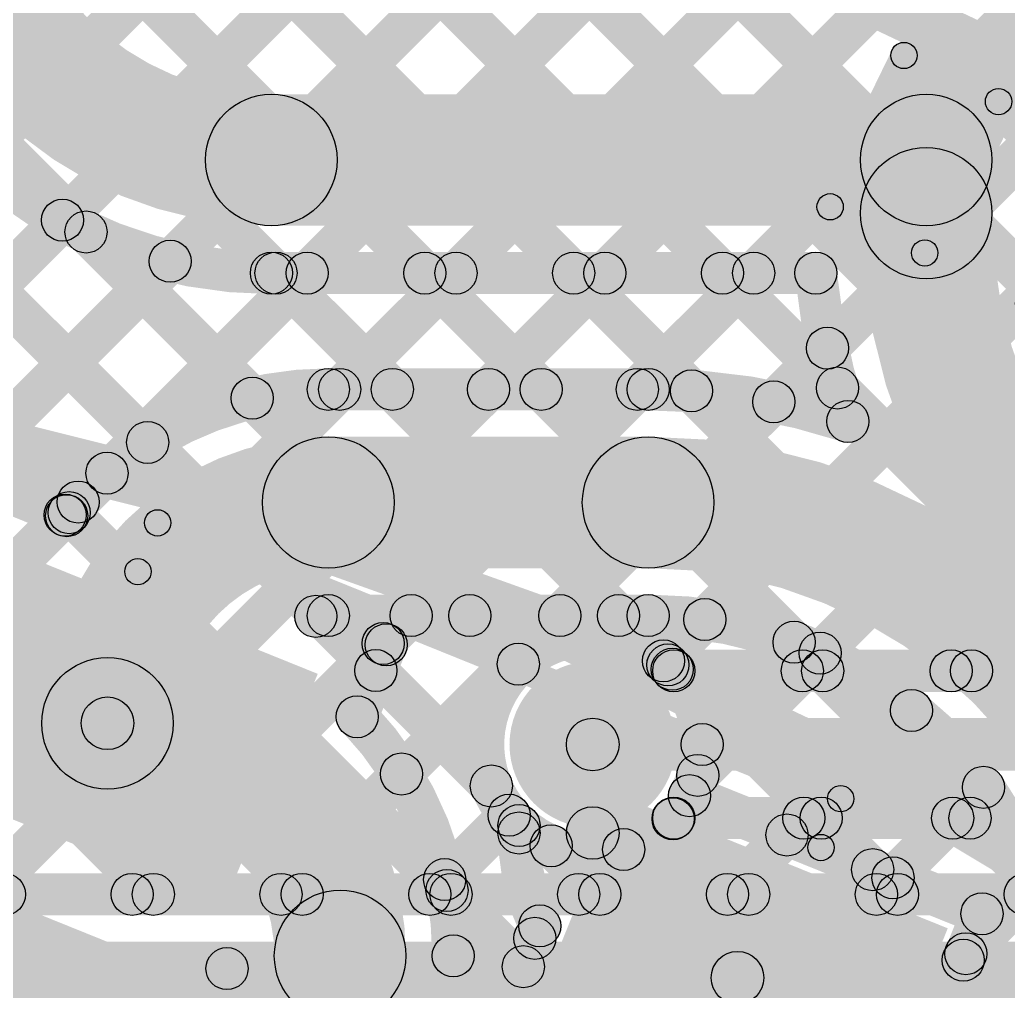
# Model space of a CAD drawing. Header units: millimetres. Extents: x -2.17 to 2.17, y -2.17 to 2.17.
# Drawn here: x 0.2201 to 0.408, y 0.7105 to 0.8952 of the extents above; entities that cross this region are included whole.
import ezdxf

# ---------------------------------------------------------------- set-up
doc = ezdxf.new("R2010")
doc.units = ezdxf.units.MM
doc.header["$MEASUREMENT"] = 0
for name, color, linetype in [('BottomLayer', 5, 'Continuous'), ('BottomSolder', 6, 'Continuous'), ('Mechanical2', 216, 'Continuous'), ('TopLayer', 1, 'Continuous'), ('TopOverlay', 2, 'Continuous'), ('TopPaste', 8, 'Continuous'), ('TopSolder', 216, 'Continuous'), ('ViaHoleLayer', 16, 'Continuous')]:
    doc.layers.add(name, color=color, linetype=linetype)

# ---------------------------------------------------------------- blocks, each defined once
blk = doc.blocks.new('WS2812B_M____237')
at = {"layer": 'TopLayer'}
for points in [[(0.03503955, 0.05078745), (0.09409465, 0.05078745), (0.09409465, 0.01141735), (0.03503955, 0.01141735)], [(-0.09409455, -0.01141725), (-0.03503945, -0.01141725), (-0.03503945, -0.05078735), (-0.09409455, -0.05078735)], [(0.03503935, -0.01141725), (0.09409445, -0.01141725), (0.09409445, -0.05078735), (0.03503935, -0.05078735)]]:
    blk.add_hatch(color=1, dxfattribs=at).paths.add_polyline_path(points)
at = {"layer": 'TopOverlay'}
h = blk.add_hatch(color=2, dxfattribs=at)
edge = h.paths.add_edge_path()
edge.add_arc((-0.0700001, -0.0599999), 0.0025, 0, 360)
h = blk.add_hatch(color=2, dxfattribs=at)
edge = h.paths.add_edge_path()
edge.add_arc((0.07, -0.06), 0.0025, 0, 360)
for points in [[(-0.072500099999875, -0.05999992499975), (-0.06750010000012499, -0.05999987500025), (-0.067500000000125, -0.06999997500025), (-0.07249999999987501, -0.07000002499975)], [(0.0675, -0.06), (0.0725, -0.06), (0.0725, -0.07), (0.0675, -0.07)], [(0.07, -0.0675), (0.07, -0.0725), (-0.07, -0.0725), (-0.07, -0.0675)]]:
    blk.add_hatch(color=2, dxfattribs=at).paths.add_polyline_path(points)
h = blk.add_hatch(color=2, dxfattribs=at)
edge = h.paths.add_edge_path()
edge.add_arc((-0.07, -0.07), 0.0025, 0, 360)
h = blk.add_hatch(color=2, dxfattribs=at)
edge = h.paths.add_edge_path()
edge.add_arc((-0.07, -0.07), 0.0025, 0, 360)
h = blk.add_hatch(color=2, dxfattribs=at)
edge = h.paths.add_edge_path()
edge.add_arc((0.07, -0.07), 0.0025, 0, 360)
h = blk.add_hatch(color=2, dxfattribs=at)
edge = h.paths.add_edge_path()
edge.add_arc((0.07, -0.07), 0.0025, 0, 360)
at = {"layer": 'TopPaste'}
for points in [[(0.03503955, 0.05078745), (0.09409465, 0.05078745), (0.09409465, 0.01141735), (0.03503955, 0.01141735)], [(-0.09409455, -0.01141725), (-0.03503945, -0.01141725), (-0.03503945, -0.05078735), (-0.09409455, -0.05078735)], [(0.03503935, -0.01141725), (0.09409445, -0.01141725), (0.09409445, -0.05078735), (0.03503935, -0.05078735)]]:
    blk.add_hatch(color=8, dxfattribs=at).paths.add_polyline_path(points)
at = {"layer": 'TopSolder'}
for points in [[(0.03103955, 0.05478745), (0.09809465, 0.05478745), (0.09809465, 0.00741735), (0.03103955, 0.00741735)], [(-0.09809455, -0.00741725), (-0.03103945, -0.00741725), (-0.03103945, -0.05478735), (-0.09809455, -0.05478735)], [(0.03103935, -0.00741725), (0.09809445, -0.00741725), (0.09809445, -0.05478735), (0.03103935, -0.05478735)]]:
    blk.add_hatch(color=216, dxfattribs=at).paths.add_polyline_path(points)
at = {"layer": 'TopOverlay'}
for centre in [(-0.0700001, -0.0599999), (0.07, -0.06), (-0.07, -0.07), (-0.07, -0.07), (0.07, -0.07), (0.07, -0.07)]:
    blk.add_circle(centre, 0.0025, dxfattribs=at)
blk = doc.blocks.new('C__0402_406')
at = {"layer": 'TopLayer'}
for points in [[(-0.0275, -0.0125), (-0.0275, 0.0125), (-0.009500000000000003, 0.0125), (-0.009499999999999996, -0.0125)], [(0.009500000000000003, -0.0125), (0.009499999999999996, 0.0125), (0.0275, 0.0125), (0.0275, -0.0125)]]:
    blk.add_hatch(color=1, dxfattribs=at).paths.add_polyline_path(points)
at = {"layer": 'TopOverlay'}
h = blk.add_hatch(color=2, dxfattribs=at)
edge = h.paths.add_edge_path()
edge.add_arc((-0.031, 0.016), 0.0025, 0, 360)
h = blk.add_hatch(color=2, dxfattribs=at)
edge = h.paths.add_edge_path()
edge.add_arc((-0.031, 0.016), 0.0025, 0, 360)
for points in [[(-0.031, 0.0135), (-0.031, 0.0185), (-0.011, 0.0185), (-0.011, 0.0135)], [(0.011, 0.0135), (0.011, 0.0185), (0.031, 0.0185), (0.031, 0.0135)], [(-0.0285, -0.016), (-0.0335, -0.016), (-0.0335, 0.016), (-0.0285, 0.016)], [(0.0335, -0.016), (0.0285, -0.016), (0.0285, 0.016), (0.0335, 0.016)], [(-0.031, -0.0185), (-0.031, -0.0135), (-0.011, -0.0135), (-0.011, -0.0185)], [(0.011, -0.0185), (0.011, -0.0135), (0.031, -0.0135), (0.031, -0.0185)]]:
    blk.add_hatch(color=2, dxfattribs=at).paths.add_polyline_path(points)
h = blk.add_hatch(color=2, dxfattribs=at)
edge = h.paths.add_edge_path()
edge.add_arc((-0.011, 0.016), 0.0025, 0, 360)
h = blk.add_hatch(color=2, dxfattribs=at)
edge = h.paths.add_edge_path()
edge.add_arc((0.011, 0.016), 0.0025, 0, 360)
h = blk.add_hatch(color=2, dxfattribs=at)
edge = h.paths.add_edge_path()
edge.add_arc((0.031, 0.016), 0.0025, 0, 360)
h = blk.add_hatch(color=2, dxfattribs=at)
edge = h.paths.add_edge_path()
edge.add_arc((0.031, 0.016), 0.0025, 0, 360)
h = blk.add_hatch(color=2, dxfattribs=at)
edge = h.paths.add_edge_path()
edge.add_arc((-0.031, -0.016), 0.0025, 0, 360)
h = blk.add_hatch(color=2, dxfattribs=at)
edge = h.paths.add_edge_path()
edge.add_arc((-0.031, -0.016), 0.0025, 0, 360)
h = blk.add_hatch(color=2, dxfattribs=at)
edge = h.paths.add_edge_path()
edge.add_arc((-0.011, -0.016), 0.0025, 0, 360)
h = blk.add_hatch(color=2, dxfattribs=at)
edge = h.paths.add_edge_path()
edge.add_arc((0.011, -0.016), 0.0025, 0, 360)
h = blk.add_hatch(color=2, dxfattribs=at)
edge = h.paths.add_edge_path()
edge.add_arc((0.031, -0.016), 0.0025, 0, 360)
h = blk.add_hatch(color=2, dxfattribs=at)
edge = h.paths.add_edge_path()
edge.add_arc((0.031, -0.016), 0.0025, 0, 360)
at = {"layer": 'TopPaste'}
for points in [[(-0.0275, -0.0125), (-0.0275, 0.0125), (-0.009500000000000003, 0.0125), (-0.009499999999999996, -0.0125)], [(0.009500000000000003, -0.0125), (0.009499999999999996, 0.0125), (0.0275, 0.0125), (0.0275, -0.0125)]]:
    blk.add_hatch(color=8, dxfattribs=at).paths.add_polyline_path(points)
at = {"layer": 'TopSolder'}
for points in [[(-0.0298622, -0.0148622), (-0.0298622, 0.0148622), (-0.007137800000000003, 0.0148622), (-0.007137799999999997, -0.0148622)], [(0.007137800000000003, -0.0148622), (0.007137799999999997, 0.0148622), (0.0298622, 0.0148622), (0.0298622, -0.0148622)]]:
    blk.add_hatch(color=216, dxfattribs=at).paths.add_polyline_path(points)
at = {"layer": 'TopOverlay'}
for centre in [(-0.031, 0.016), (-0.031, 0.016), (-0.011, 0.016), (0.011, 0.016), (0.031, 0.016), (0.031, 0.016), (-0.031, -0.016), (-0.031, -0.016), (-0.011, -0.016), (0.011, -0.016), (0.031, -0.016), (0.031, -0.016)]:
    blk.add_circle(centre, 0.0025, dxfattribs=at)

msp = doc.modelspace()

# ---------------------------------------------------------------- hatches: boundary and pattern name
at = {"layer": 'BottomLayer'}
for points in [[(-0.6987531271247461, 1.922042472875254), (-0.6930962728752539, 1.927699327124746), (0.4348284271247461, 0.7997746271247461), (0.4291715728752539, 0.7941177728752539)], [(-0.7194590271247462, 1.914464072875254), (-0.7138021728752538, 1.920120927124746), (0.4304029271247461, 0.7759158271247462), (0.4247460728752538, 0.7702589728752539)], [(-0.7401650271247462, 1.906885772875254), (-0.7345081728752538, 1.912542627124746), (0.4038165271247462, 0.7742179271247461), (0.3981596728752538, 0.7685610728752539)], [(-0.7608710271247462, 1.899307472875254), (-0.7552141728752538, 1.904964327124746), (0.3755322271247462, 0.7742179271247461), (0.3698753728752538, 0.7685610728752539)], [(-0.7815770271247462, 1.891729172875254), (-0.7759201728752538, 1.897386027124746), (0.3461233271247462, 0.7753425271247462), (0.3404664728752538, 0.7696856728752538)], [(-0.8022830271247462, 1.884150872875254), (-0.7966261728752538, 1.889807727124746), (0.3176914271247462, 0.7754901271247462), (0.3120345728752538, 0.7698332728752538)], [(-0.8229890271247462, 1.876572572875254), (-0.8173321728752538, 1.882229427124746), (0.3125723271247462, 0.7523249271247462), (0.3069154728752538, 0.7466680728752538)], [(-0.8434384271247461, 1.868737672875254), (-0.8377815728752539, 1.874394527124746), (0.3048950271247462, 0.7317179271247461), (0.2992381728752538, 0.7260610728752539)], [(-0.8616769271247462, 1.858691872875254), (-0.8560200728752538, 1.864348727124746), (0.2766107271247462, 0.7317179271247461), (0.2709538728752538, 0.7260610728752539)], [(-0.8799154271247461, 1.848646072875254), (-0.8742585728752539, 1.854302927124746), (0.2483264271247462, 0.7317179271247461), (0.2426695728752538, 0.7260610728752539)], [(0.0746120271247462, 0.7260610728752539), (0.06895517287525381, 0.7317179271247461), (1.094809872875254, 1.757572627124746), (1.100466727124746, 1.751915772875254)], [(0.1028963271247462, 0.7260610728752539), (0.09723947287525381, 0.7317179271247461), (1.112893272875254, 1.747371727124746), (1.118550127124746, 1.741714872875254)], [(0.1311806271247462, 0.7260610728752539), (0.1255237728752538, 0.7317179271247461), (1.129986772875254, 1.736180927124746), (1.135643627124746, 1.730524072875254)], [(0.1594649271247462, 0.7260610728752539), (0.1538080728752538, 0.7317179271247461), (1.146459172875254, 1.724369027124746), (1.152116027124746, 1.718712172875254)], [(0.1877492271247462, 0.7260610728752539), (0.1820923728752538, 0.7317179271247461), (1.162931572875254, 1.712557127124746), (1.168588427124746, 1.706900272875254)], [(0.1849800728752538, 1.094877872875254), (0.1906369271247462, 1.100534727124746), (0.4348284271247461, 0.8563432271247462), (0.4291715728752539, 0.8506863728752538)], [(0.1635712728752538, 1.088002372875254), (0.1692281271247462, 1.093659227124746), (0.4348284271247461, 0.8280589271247462), (0.4291715728752539, 0.8224020728752539)], [(0.2160335271247462, 0.7260610728752539), (0.2103766728752538, 0.7317179271247461), (0.4260486728752538, 0.9473899271247461), (0.4317055271247461, 0.9417330728752539)], [(0.2443178271247462, 0.7260610728752539), (0.2386609728752538, 0.7317179271247461), (0.4291715728752539, 0.9222285271247461), (0.4348284271247461, 0.9165716728752539)], [(0.2726021271247462, 0.7260610728752539), (0.2669452728752538, 0.7317179271247461), (0.4291715728752539, 0.8939442271247462), (0.4348284271247461, 0.8882873728752538)], [(0.3452723271247462, 0.7704469728752539), (0.3396154728752538, 0.7761038271247461), (0.4291715728752539, 0.8656599271247462), (0.4348284271247461, 0.8600030728752539)], [(0.3716707271247462, 0.7685610728752539), (0.3660138728752538, 0.7742179271247461), (0.4291715728752539, 0.8373756271247461), (0.4348284271247461, 0.8317187728752539)], [(0.3999550271247462, 0.7685610728752539), (0.3942981728752538, 0.7742179271247461), (0.4291715728752539, 0.8090913271247462), (0.4348284271247461, 0.8034344728752538)], [(0.344398, 0.7673895), (0.344398, 0.7753895), (0.422, 0.7753895), (0.422, 0.7673895)], [(0.329, 0.7523895), (0.329, 0.7623895), (0.422, 0.7623895), (0.422, 0.7523895)], [(0.3008864271247462, 0.7260610728752539), (0.2952295728752538, 0.7317179271247461), (0.3102856728752538, 0.7467740271247462), (0.3159425271247462, 0.7411171728752538)], [(0.3414437728752538, 0.7404240728752538), (0.3471006271247462, 0.7460809271247462), (0.3614636271247462, 0.7317179271247461), (0.3558067728752538, 0.7260610728752539)], [(0.344398, 0.7393895), (0.344398, 0.7473895), (0.422, 0.7473895), (0.422, 0.7393895)], [(0.3574550271247462, 0.7260610728752539), (0.3517981728752538, 0.7317179271247461), (0.3662981728752538, 0.7462179271247461), (0.3719550271247462, 0.7405610728752539)], [(0.3695910728752538, 0.7405610728752539), (0.3752479271247462, 0.7462179271247461), (0.3897479271247462, 0.7317179271247461), (0.3840910728752538, 0.7260610728752539)], [(0.3857393271247462, 0.7260610728752539), (0.3800824728752538, 0.7317179271247461), (0.3945824728752538, 0.7462179271247461), (0.4002393271247462, 0.7405610728752539)], [(0.3978753728752538, 0.7405610728752539), (0.4035322271247462, 0.7462179271247461), (0.4180322271247462, 0.7317179271247461), (0.4123753728752538, 0.7260610728752539)], [(0.3182785728752538, 0.7353049728752539), (0.3239354271247462, 0.7409618271247461), (0.3331793271247462, 0.7317179271247461), (0.3275224728752538, 0.7260610728752539)], [(0.3291707271247462, 0.7260610728752539), (0.3235138728752538, 0.7317179271247461), (0.3320504728752538, 0.7402545271247462), (0.3377073271247462, 0.7345976728752539)], [(0.01, 0.7248895), (0.01, 0.7328895), (0.594, 0.7328895), (0.594, 0.7248895)], [(0.01, 0.6948895), (0.01, 0.7198895), (0.594, 0.7198895), (0.594, 0.6948895)]]:
    msp.add_hatch(color=5, dxfattribs=at).paths.add_polyline_path(points)
h = msp.add_hatch(color=5, dxfattribs=at)
edge = h.paths.add_edge_path()
edge.add_arc((0.314863, 0.7726617), 0.004, 0, 360)
h = msp.add_hatch(color=5, dxfattribs=at)
edge = h.paths.add_edge_path()
edge.add_arc((0.3424439, 0.7732754), 0.004, 0, 360)
h = msp.add_hatch(color=5, dxfattribs=at)
edge = h.paths.add_edge_path()
edge.add_arc((0.3432949, 0.7725141), 0.004, 0, 360)
h = msp.add_hatch(color=5, dxfattribs=at)
edge = h.paths.add_edge_path()
edge.add_arc((0.344398, 0.7713895), 0.004, 0, 360)
h = msp.add_hatch(color=5, dxfattribs=at)
edge = h.paths.add_edge_path()
edge.add_arc((0.344398, 0.7713895), 0.004, 0, 360)
h = msp.add_hatch(color=5, dxfattribs=at)
edge = h.paths.add_edge_path()
edge.add_arc((0.3688423, 0.7713895), 0.004, 0, 360)
h = msp.add_hatch(color=5, dxfattribs=at)
edge = h.paths.add_edge_path()
edge.add_arc((0.3727038, 0.7713895), 0.004, 0, 360)
h = msp.add_hatch(color=5, dxfattribs=at)
edge = h.paths.add_edge_path()
edge.add_arc((0.3971266, 0.7713895), 0.004, 0, 360)
h = msp.add_hatch(color=5, dxfattribs=at)
edge = h.paths.add_edge_path()
edge.add_arc((0.4009881, 0.7713895), 0.004, 0, 360)
h = msp.add_hatch(color=5, dxfattribs=at)
edge = h.paths.add_edge_path()
edge.add_arc((0.329, 0.7573895), 0.011811, 0, 360)
h = msp.add_hatch(color=5, dxfattribs=at)
edge = h.paths.add_edge_path()
edge.add_arc((0.329, 0.7573895), 0.005, 0, 360)
h = msp.add_hatch(color=5, dxfattribs=at)
edge = h.paths.add_edge_path()
edge.add_arc((0.3097439, 0.7494965), 0.004, 0, 360)
h = msp.add_hatch(color=5, dxfattribs=at)
edge = h.paths.add_edge_path()
edge.add_arc((0.3131141, 0.7439456), 0.004, 0, 360)
h = msp.add_hatch(color=5, dxfattribs=at)
edge = h.paths.add_edge_path()
edge.add_arc((0.3442722, 0.7432525), 0.004, 0, 360)
h = msp.add_hatch(color=5, dxfattribs=at)
edge = h.paths.add_edge_path()
edge.add_arc((0.344398, 0.7433895), 0.004, 0, 360)
h = msp.add_hatch(color=5, dxfattribs=at)
edge = h.paths.add_edge_path()
edge.add_arc((0.344398, 0.7433895), 0.004, 0, 360)
h = msp.add_hatch(color=5, dxfattribs=at)
edge = h.paths.add_edge_path()
edge.add_arc((0.3691266, 0.7433895), 0.004, 0, 360)
h = msp.add_hatch(color=5, dxfattribs=at)
edge = h.paths.add_edge_path()
edge.add_arc((0.3724195, 0.7433895), 0.004, 0, 360)
h = msp.add_hatch(color=5, dxfattribs=at)
edge = h.paths.add_edge_path()
edge.add_arc((0.3974109, 0.7433895), 0.004, 0, 360)
h = msp.add_hatch(color=5, dxfattribs=at)
edge = h.paths.add_edge_path()
edge.add_arc((0.4007038, 0.7433895), 0.004, 0, 360)
h = msp.add_hatch(color=5, dxfattribs=at)
edge = h.paths.add_edge_path()
edge.add_arc((0.321107, 0.7381334), 0.004, 0, 360)
h = msp.add_hatch(color=5, dxfattribs=at)
edge = h.paths.add_edge_path()
edge.add_arc((0.3348789, 0.7374261), 0.004, 0, 360)
h = msp.add_hatch(color=5, dxfattribs=at)
edge = h.paths.add_edge_path()
edge.add_arc((0.2172137, 0.7288895), 0.004, 0, 360)
h = msp.add_hatch(color=5, dxfattribs=at)
edge = h.paths.add_edge_path()
edge.add_arc((0.2414894, 0.7288895), 0.004, 0, 360)
h = msp.add_hatch(color=5, dxfattribs=at)
edge = h.paths.add_edge_path()
edge.add_arc((0.245498, 0.7288895), 0.004, 0, 360)
h = msp.add_hatch(color=5, dxfattribs=at)
edge = h.paths.add_edge_path()
edge.add_arc((0.2697737, 0.7288895), 0.004, 0, 360)
h = msp.add_hatch(color=5, dxfattribs=at)
edge = h.paths.add_edge_path()
edge.add_arc((0.2737823, 0.7288895), 0.004, 0, 360)
h = msp.add_hatch(color=5, dxfattribs=at)
edge = h.paths.add_edge_path()
edge.add_arc((0.298058, 0.7288895), 0.004, 0, 360)
h = msp.add_hatch(color=5, dxfattribs=at)
edge = h.paths.add_edge_path()
edge.add_arc((0.3020666, 0.7288895), 0.004, 0, 360)
h = msp.add_hatch(color=5, dxfattribs=at)
edge = h.paths.add_edge_path()
edge.add_arc((0.3263423, 0.7288895), 0.004, 0, 360)
h = msp.add_hatch(color=5, dxfattribs=at)
edge = h.paths.add_edge_path()
edge.add_arc((0.3303509, 0.7288895), 0.004, 0, 360)
h = msp.add_hatch(color=5, dxfattribs=at)
edge = h.paths.add_edge_path()
edge.add_arc((0.3546266, 0.7288895), 0.004, 0, 360)
h = msp.add_hatch(color=5, dxfattribs=at)
edge = h.paths.add_edge_path()
edge.add_arc((0.3586352, 0.7288895), 0.004, 0, 360)
h = msp.add_hatch(color=5, dxfattribs=at)
edge = h.paths.add_edge_path()
edge.add_arc((0.3829109, 0.7288895), 0.004, 0, 360)
h = msp.add_hatch(color=5, dxfattribs=at)
edge = h.paths.add_edge_path()
edge.add_arc((0.3869195, 0.7288895), 0.004, 0, 360)
h = msp.add_hatch(color=5, dxfattribs=at)
edge = h.paths.add_edge_path()
edge.add_arc((0.4111952, 0.7288895), 0.004, 0, 360)
at = {"layer": 'BottomSolder'}
h = msp.add_hatch(color=6, dxfattribs=at)
edge = h.paths.add_edge_path()
edge.add_arc((0.329, 0.7573895), 0.015811, 0, 360)
at = {"layer": 'TopLayer'}
for points in [[(0.1050229728752538, 0.9485607728752539), (0.1106798271247462, 0.9542176271247461), (0.2472623271247462, 0.8176351271247462), (0.2416054728752538, 0.8119782728752538)], [(0.08845427287525381, 0.9368451728752538), (0.09411112712474619, 0.9425020271247462), (0.2323335271247462, 0.8042796271247461), (0.2266766728752538, 0.7986227728752539)], [(0.2679403, 0.8559994), (0.2679403, 0.8809994), (0.3923723, 0.8809994), (0.3923723, 0.8559994)], [(0.4048723, 0.8583895), (0.3798723, 0.8583895), (0.3798723, 0.8684994), (0.4048723, 0.8684994)], [(0.1805414271247462, 0.8037061728752538), (0.1748845728752538, 0.8093630271247462), (0.2254122728752538, 0.8598907271247461), (0.2310691271247462, 0.8542338728752539)], [(0.2298871728752538, 0.8519808728752538), (0.2355440271247462, 0.8576377271247462), (0.2671321271247462, 0.8260496271247462), (0.2614752728752538, 0.8203927728752538)], [(0.1784149271247462, 0.7732953728752539), (0.1727580728752538, 0.7789522271247461), (0.2458824728752538, 0.8520766271247462), (0.2515393271247462, 0.8464197728752538)], [(0.2679403, 0.8429994), (0.2679403, 0.8509994), (0.3714074, 0.8509994), (0.3714074, 0.8429994)], [(0.2395328271247462, 0.8061289728752539), (0.2338759728752538, 0.8117858271247461), (0.2719179728752538, 0.8498278271247461), (0.2775748271247462, 0.8441709728752539)], [(0.2659813728752538, 0.8441709728752539), (0.2716382271247462, 0.8498278271247461), (0.2937481271247462, 0.8277179271247461), (0.2880912728752538, 0.8220610728752539)], [(0.2837492271247462, 0.8220610728752539), (0.2780923728752538, 0.8277179271247461), (0.3002022728752538, 0.8498278271247461), (0.3058591271247462, 0.8441709728752539)], [(0.2942656728752538, 0.8441709728752539), (0.2999225271247462, 0.8498278271247461), (0.3220324271247462, 0.8277179271247461), (0.3163755728752538, 0.8220610728752539)], [(0.3120335271247462, 0.8220610728752539), (0.3063766728752538, 0.8277179271247461), (0.3284865728752538, 0.8498278271247461), (0.3341434271247462, 0.8441709728752539)], [(0.3225499728752538, 0.8441709728752539), (0.3282068271247462, 0.8498278271247461), (0.3505962271247462, 0.8274384271247461), (0.3449393728752538, 0.8217815728752539)], [(0.3403178271247462, 0.8220610728752539), (0.3346609728752538, 0.8277179271247461), (0.3567708728752538, 0.8498278271247461), (0.3624277271247462, 0.8441709728752539)], [(0.3508342728752538, 0.8441709728752539), (0.3564911271247462, 0.8498278271247461), (0.3783340271247462, 0.8279849271247461), (0.3726771728752538, 0.8223280728752539)], [(0.3662335271247462, 0.8196924728752538), (0.3605766728752538, 0.8253493271247462), (0.3707845728752538, 0.8355572271247461), (0.3764414271247462, 0.8299003728752539)], [(0.278761, 0.8208895), (0.278761, 0.8288895), (0.339531, 0.8288895), (0.339531, 0.8208895)], [(0.278761, 0.7908895), (0.278761, 0.8158895), (0.339531, 0.8158895), (0.339531, 0.7908895)], [(0.2075478678832407, 0.8052434669020992), (0.2105447321167593, 0.8126609330979008), (0.2305396321167593, 0.8045824330979008), (0.2275427678832407, 0.7971649669020993)], [(0.2315701271247462, 0.7981662728752539), (0.2259132728752538, 0.8038231271247461), (0.2283893728752538, 0.8062992271247461), (0.2340462271247462, 0.8006423728752539)], [(0.2748758839889523, 0.7780411603949811), (0.2778727160110477, 0.7854586396050189), (0.2912608160110477, 0.780049539605019), (0.2882639839889523, 0.772632060394981)], [(0.278761, 0.7778895), (0.278761, 0.7858895), (0.339531, 0.7858895), (0.339531, 0.7778895)], [(0.2920056271247462, 0.7737488728752538), (0.2863487728752538, 0.7794057271247461), (0.2916609728752538, 0.7847179271247462), (0.2973178271247462, 0.7790610728752538)], [(0.2954936271247462, 0.7489525728752539), (0.2898367728752538, 0.7546094271247461), (0.3199452728752538, 0.7847179271247462), (0.3256021271247462, 0.7790610728752538)], [(0.3028069728752538, 0.7790610728752538), (0.3084638271247462, 0.7847179271247462), (0.3176915271247462, 0.7754902271247461), (0.3120346728752538, 0.7698333728752539)], [(0.3310912728752538, 0.7790610728752538), (0.3367481271247462, 0.7847179271247462), (0.3461269271247462, 0.7753391271247462), (0.3404700728752538, 0.7696822728752538)], [(0.3452723271247462, 0.7704469728752539), (0.3396154728752538, 0.7761038271247461), (0.3474854728752538, 0.7839738271247462), (0.3531423271247462, 0.7783169728752538)], [(0.1982633646795564, 0.7715855816779875), (0.2020094353204436, 0.7808574183220125), (0.2386587353204436, 0.7660501183220125), (0.2349126646795564, 0.7567782816779876)], [(0.3644388728752538, 0.7739977728752538), (0.3700957271247462, 0.7796546271247461), (0.4157961271247462, 0.7339542271247461), (0.4101392728752538, 0.7282973728752539)], [(0.2879447384626743, 0.7611639811615304), (0.2805272615373258, 0.7641608188384695), (0.2860536615373258, 0.7778392188384696), (0.2934711384626743, 0.7748423811615304)], [(0.3517918271247462, 0.7486821728752538), (0.3461349728752538, 0.7543390271247461), (0.3693862728752538, 0.7775903271247462), (0.3750431271247462, 0.7719334728752538)], [(0.2849591728752538, 0.7686245728752539), (0.2906160271247462, 0.7742814271247461), (0.3125721271247462, 0.7523253271247461), (0.3069152728752538, 0.7466684728752538)], [(0.3412927728752538, 0.7688595728752539), (0.3469496271247462, 0.7745164271247461), (0.3850422271247462, 0.7364238271247462), (0.3793853728752538, 0.7307669728752538)], [(0.3687453271247462, 0.7373513728752539), (0.3630884728752538, 0.7430082271247461), (0.3867639728752538, 0.7666837271247462), (0.3924208271247462, 0.7610268728752538)], [(0.334, 0.7405564), (0.324, 0.7405564), (0.324, 0.7573895), (0.334, 0.7573895)], [(0.3888904271247462, 0.7292121728752539), (0.3832335728752538, 0.7348690271247461), (0.4004257728752538, 0.7520612271247461), (0.4060826271247462, 0.7464043728752539)], [(0.3458992727434759, 0.7439532649384318), (0.3488961272565241, 0.7513707350615683), (0.4044828272565241, 0.7289122350615682), (0.4014859727434759, 0.7214947649384318)], [(0.3037065271247462, 0.7288811728752539), (0.2980496728752538, 0.7345380271247461), (0.3102856728752538, 0.7467740271247462), (0.3159425271247462, 0.7411171728752538)], [(0.4027453271247462, 0.7147827728752538), (0.3970884728752538, 0.7204396271247462), (0.4102657728752538, 0.7336169271247461), (0.4159226271247462, 0.7279600728752539)], [(0.2984822728752538, 0.7268171728752538), (0.3041391271247462, 0.7324740271247462), (0.3186415271247462, 0.7179716271247462), (0.3129846728752538, 0.7123147728752539)], [(0.3852018350846972, 0.6705122728007221), (0.3777843649153028, 0.6735091271992779), (0.3992756649153028, 0.726701927199278), (0.4066931350846972, 0.723705072800722)], [(0.3053284271247462, 0.7022187728752538), (0.2996715728752538, 0.7078756271247462), (0.3151655728752538, 0.7233696271247462), (0.3208224271247462, 0.7177127728752538)], [(0.3137575370700205, 0.6993776777145759), (0.3063400629299795, 0.7023745222854241), (0.3152357629299795, 0.7243922222854241), (0.3226532370700205, 0.721395377714576)], [(0.3965938728752538, 0.7135584728752539), (0.4022507271247462, 0.7192153271247461), (0.4171938271247462, 0.7042722271247461), (0.4115369728752538, 0.6986153728752539)], [(0.2421685351942705, 0.6612115730719255), (0.2347510648057295, 0.6642084269280746), (0.2557912648057294, 0.7162847269280745), (0.2632087351942706, 0.7132878730719254)], [(0.2935, 0.6753895), (0.2685, 0.6753895), (0.2685, 0.7171999), (0.2935, 0.7171999)], [(0.3065, 0.6896709), (0.2985, 0.6896709), (0.2985, 0.7171999), (0.3065, 0.7171999)], [(0.2635, 0.6896709), (0.2555, 0.6896709), (0.2555, 0.7147863), (0.2635, 0.7147863)]]:
    msp.add_hatch(color=1, dxfattribs=at).paths.add_polyline_path(points)
h = msp.add_hatch(color=1, dxfattribs=at)
edge = h.paths.add_edge_path()
edge.add_arc((0.2679403, 0.8684994), 0.0125, 0, 360)
h = msp.add_hatch(color=1, dxfattribs=at)
edge = h.paths.add_edge_path()
edge.add_arc((0.2679403, 0.8684994), 0.0125, 0, 360)
h = msp.add_hatch(color=1, dxfattribs=at)
edge = h.paths.add_edge_path()
edge.add_arc((0.3923723, 0.8684994), 0.0125, 0, 360)
h = msp.add_hatch(color=1, dxfattribs=at)
edge = h.paths.add_edge_path()
edge.add_arc((0.3923723, 0.8684994), 0.0125, 0, 360)
h = msp.add_hatch(color=1, dxfattribs=at)
edge = h.paths.add_edge_path()
edge.add_arc((0.3923723, 0.8583895), 0.0125, 0, 360)
h = msp.add_hatch(color=1, dxfattribs=at)
edge = h.paths.add_edge_path()
edge.add_arc((0.3923723, 0.8583895), 0.0125, 0, 360)
h = msp.add_hatch(color=1, dxfattribs=at)
edge = h.paths.add_edge_path()
edge.add_arc((0.2282407, 0.8570623), 0.004, 0, 360)
h = msp.add_hatch(color=1, dxfattribs=at)
edge = h.paths.add_edge_path()
edge.add_arc((0.2327156, 0.8548093), 0.004, 0, 360)
h = msp.add_hatch(color=1, dxfattribs=at)
edge = h.paths.add_edge_path()
edge.add_arc((0.2487109, 0.8492482), 0.004, 0, 360)
h = msp.add_hatch(color=1, dxfattribs=at)
edge = h.paths.add_edge_path()
edge.add_arc((0.2679403, 0.8469994), 0.004, 0, 360)
h = msp.add_hatch(color=1, dxfattribs=at)
edge = h.paths.add_edge_path()
edge.add_arc((0.2679403, 0.8469994), 0.004, 0, 360)
h = msp.add_hatch(color=1, dxfattribs=at)
edge = h.paths.add_edge_path()
edge.add_arc((0.2688098, 0.8469994), 0.004, 0, 360)
h = msp.add_hatch(color=1, dxfattribs=at)
edge = h.paths.add_edge_path()
edge.add_arc((0.2747464, 0.8469994), 0.004, 0, 360)
h = msp.add_hatch(color=1, dxfattribs=at)
edge = h.paths.add_edge_path()
edge.add_arc((0.2970941, 0.8469994), 0.004, 0, 360)
h = msp.add_hatch(color=1, dxfattribs=at)
edge = h.paths.add_edge_path()
edge.add_arc((0.3030307, 0.8469994), 0.004, 0, 360)
h = msp.add_hatch(color=1, dxfattribs=at)
edge = h.paths.add_edge_path()
edge.add_arc((0.3253784, 0.8469994), 0.004, 0, 360)
h = msp.add_hatch(color=1, dxfattribs=at)
edge = h.paths.add_edge_path()
edge.add_arc((0.331315, 0.8469994), 0.004, 0, 360)
h = msp.add_hatch(color=1, dxfattribs=at)
edge = h.paths.add_edge_path()
edge.add_arc((0.3536627, 0.8469994), 0.004, 0, 360)
h = msp.add_hatch(color=1, dxfattribs=at)
edge = h.paths.add_edge_path()
edge.add_arc((0.3595993, 0.8469994), 0.004, 0, 360)
h = msp.add_hatch(color=1, dxfattribs=at)
edge = h.paths.add_edge_path()
edge.add_arc((0.3714074, 0.8469994), 0.004, 0, 360)
h = msp.add_hatch(color=1, dxfattribs=at)
edge = h.paths.add_edge_path()
edge.add_arc((0.3714074, 0.8469994), 0.004, 0, 360)
h = msp.add_hatch(color=1, dxfattribs=at)
edge = h.paths.add_edge_path()
edge.add_arc((0.373613, 0.8327288), 0.004, 0, 360)
h = msp.add_hatch(color=1, dxfattribs=at)
edge = h.paths.add_edge_path()
edge.add_arc((0.278761, 0.8248895), 0.004, 0, 360)
h = msp.add_hatch(color=1, dxfattribs=at)
edge = h.paths.add_edge_path()
edge.add_arc((0.278761, 0.8248895), 0.004, 0, 360)
h = msp.add_hatch(color=1, dxfattribs=at)
edge = h.paths.add_edge_path()
edge.add_arc((0.2809208, 0.8248895), 0.004, 0, 360)
h = msp.add_hatch(color=1, dxfattribs=at)
edge = h.paths.add_edge_path()
edge.add_arc((0.2909197, 0.8248895), 0.004, 0, 360)
h = msp.add_hatch(color=1, dxfattribs=at)
edge = h.paths.add_edge_path()
edge.add_arc((0.3092051, 0.8248895), 0.004, 0, 360)
h = msp.add_hatch(color=1, dxfattribs=at)
edge = h.paths.add_edge_path()
edge.add_arc((0.319204, 0.8248895), 0.004, 0, 360)
h = msp.add_hatch(color=1, dxfattribs=at)
edge = h.paths.add_edge_path()
edge.add_arc((0.3374894, 0.8248895), 0.004, 0, 360)
h = msp.add_hatch(color=1, dxfattribs=at)
edge = h.paths.add_edge_path()
edge.add_arc((0.339531, 0.8248895), 0.004, 0, 360)
h = msp.add_hatch(color=1, dxfattribs=at)
edge = h.paths.add_edge_path()
edge.add_arc((0.339531, 0.8248895), 0.004, 0, 360)
h = msp.add_hatch(color=1, dxfattribs=at)
edge = h.paths.add_edge_path()
edge.add_arc((0.3477678, 0.82461), 0.004, 0, 360)
h = msp.add_hatch(color=1, dxfattribs=at)
edge = h.paths.add_edge_path()
edge.add_arc((0.3755056, 0.8251565), 0.004, 0, 360)
h = msp.add_hatch(color=1, dxfattribs=at)
edge = h.paths.add_edge_path()
edge.add_arc((0.2643037, 0.8232212), 0.004, 0, 360)
h = msp.add_hatch(color=1, dxfattribs=at)
edge = h.paths.add_edge_path()
edge.add_arc((0.3634051, 0.8225209), 0.004, 0, 360)
h = msp.add_hatch(color=1, dxfattribs=at)
edge = h.paths.add_edge_path()
edge.add_arc((0.3775018, 0.8188038), 0.004, 0, 360)
h = msp.add_hatch(color=1, dxfattribs=at)
edge = h.paths.add_edge_path()
edge.add_arc((0.3775018, 0.8188038), 0.004, 0, 360)
h = msp.add_hatch(color=1, dxfattribs=at)
edge = h.paths.add_edge_path()
edge.add_arc((0.2444339, 0.8148067), 0.004, 0, 360)
h = msp.add_hatch(color=1, dxfattribs=at)
edge = h.paths.add_edge_path()
edge.add_arc((0.278761, 0.8033895), 0.0125, 0, 360)
h = msp.add_hatch(color=1, dxfattribs=at)
edge = h.paths.add_edge_path()
edge.add_arc((0.278761, 0.8033895), 0.0125, 0, 360)
h = msp.add_hatch(color=1, dxfattribs=at)
edge = h.paths.add_edge_path()
edge.add_arc((0.339531, 0.8033895), 0.0125, 0, 360)
h = msp.add_hatch(color=1, dxfattribs=at)
edge = h.paths.add_edge_path()
edge.add_arc((0.339531, 0.8033895), 0.0125, 0, 360)
h = msp.add_hatch(color=1, dxfattribs=at)
edge = h.paths.add_edge_path()
edge.add_arc((0.2367044, 0.8089574), 0.004, 0, 360)
h = msp.add_hatch(color=1, dxfattribs=at)
edge = h.paths.add_edge_path()
edge.add_arc((0.2312178, 0.8034708), 0.004, 0, 360)
h = msp.add_hatch(color=1, dxfattribs=at)
edge = h.paths.add_edge_path()
edge.add_arc((0.2287417, 0.8009947), 0.004, 0, 360)
h = msp.add_hatch(color=1, dxfattribs=at)
edge = h.paths.add_edge_path()
edge.add_arc((0.2290412, 0.8008737), 0.004, 0, 360)
h = msp.add_hatch(color=1, dxfattribs=at)
edge = h.paths.add_edge_path()
edge.add_arc((0.2290412, 0.8008737), 0.004, 0, 360)
h = msp.add_hatch(color=1, dxfattribs=at)
edge = h.paths.add_edge_path()
edge.add_arc((0.2295051, 0.8014512), 0.004, 0, 360)
h = msp.add_hatch(color=1, dxfattribs=at)
edge = h.paths.add_edge_path()
edge.add_arc((0.2763743, 0.7817499), 0.004, 0, 360)
h = msp.add_hatch(color=1, dxfattribs=at)
edge = h.paths.add_edge_path()
edge.add_arc((0.278761, 0.7818895), 0.004, 0, 360)
h = msp.add_hatch(color=1, dxfattribs=at)
edge = h.paths.add_edge_path()
edge.add_arc((0.2944894, 0.7818895), 0.004, 0, 360)
h = msp.add_hatch(color=1, dxfattribs=at)
edge = h.paths.add_edge_path()
edge.add_arc((0.3056354, 0.7818895), 0.004, 0, 360)
h = msp.add_hatch(color=1, dxfattribs=at)
edge = h.paths.add_edge_path()
edge.add_arc((0.3227737, 0.7818895), 0.004, 0, 360)
h = msp.add_hatch(color=1, dxfattribs=at)
edge = h.paths.add_edge_path()
edge.add_arc((0.3339197, 0.7818895), 0.004, 0, 360)
h = msp.add_hatch(color=1, dxfattribs=at)
edge = h.paths.add_edge_path()
edge.add_arc((0.339531, 0.7818895), 0.004, 0, 360)
h = msp.add_hatch(color=1, dxfattribs=at)
edge = h.paths.add_edge_path()
edge.add_arc((0.339531, 0.7818895), 0.004, 0, 360)
h = msp.add_hatch(color=1, dxfattribs=at)
edge = h.paths.add_edge_path()
edge.add_arc((0.3503139, 0.7811454), 0.004, 0, 360)
h = msp.add_hatch(color=1, dxfattribs=at)
edge = h.paths.add_edge_path()
edge.add_arc((0.2891772, 0.7765773), 0.004, 0, 360)
h = msp.add_hatch(color=1, dxfattribs=at)
edge = h.paths.add_edge_path()
edge.add_arc((0.2897624, 0.7763408), 0.004, 0, 360)
h = msp.add_hatch(color=1, dxfattribs=at)
edge = h.paths.add_edge_path()
edge.add_arc((0.2897624, 0.7763408), 0.004, 0, 360)
h = msp.add_hatch(color=1, dxfattribs=at)
edge = h.paths.add_edge_path()
edge.add_arc((0.3672673, 0.7768262), 0.004, 0, 360)
h = msp.add_hatch(color=1, dxfattribs=at)
edge = h.paths.add_edge_path()
edge.add_arc((0.3722147, 0.7747619), 0.004, 0, 360)
h = msp.add_hatch(color=1, dxfattribs=at)
edge = h.paths.add_edge_path()
edge.add_arc((0.3148631, 0.7726618), 0.004, 0, 360)
h = msp.add_hatch(color=1, dxfattribs=at)
edge = h.paths.add_edge_path()
edge.add_arc((0.3424439, 0.7732754), 0.004, 0, 360)
h = msp.add_hatch(color=1, dxfattribs=at)
edge = h.paths.add_edge_path()
edge.add_arc((0.3432985, 0.7725107), 0.004, 0, 360)
h = msp.add_hatch(color=1, dxfattribs=at)
edge = h.paths.add_edge_path()
edge.add_arc((0.2367857, 0.7614142), 0.0125, 0, 360)
h = msp.add_hatch(color=1, dxfattribs=at)
edge = h.paths.add_edge_path()
edge.add_arc((0.2367857, 0.7614142), 0.0125, 0, 360)
h = msp.add_hatch(color=1, dxfattribs=at)
edge = h.paths.add_edge_path()
edge.add_arc((0.2877876, 0.771453), 0.004, 0, 360)
h = msp.add_hatch(color=1, dxfattribs=at)
edge = h.paths.add_edge_path()
edge.add_arc((0.3441212, 0.771688), 0.004, 0, 360)
h = msp.add_hatch(color=1, dxfattribs=at)
edge = h.paths.add_edge_path()
edge.add_arc((0.329, 0.7573895), 0.011811, 0, 360)
h = msp.add_hatch(color=1, dxfattribs=at)
edge = h.paths.add_edge_path()
edge.add_arc((0.2367857, 0.7614142), 0.005, 0, 360)
h = msp.add_hatch(color=1, dxfattribs=at)
edge = h.paths.add_edge_path()
edge.add_arc((0.284236, 0.7626624), 0.004, 0, 360)
h = msp.add_hatch(color=1, dxfattribs=at)
edge = h.paths.add_edge_path()
edge.add_arc((0.284236, 0.7626624), 0.004, 0, 360)
h = msp.add_hatch(color=1, dxfattribs=at)
edge = h.paths.add_edge_path()
edge.add_arc((0.3895924, 0.7638553), 0.004, 0, 360)
h = msp.add_hatch(color=1, dxfattribs=at)
edge = h.paths.add_edge_path()
edge.add_arc((0.329, 0.7573895), 0.005, 0, 360)
h = msp.add_hatch(color=1, dxfattribs=at)
edge = h.paths.add_edge_path()
edge.add_arc((0.349811, 0.7573895), 0.004, 0, 360)
h = msp.add_hatch(color=1, dxfattribs=at)
edge = h.paths.add_edge_path()
edge.add_arc((0.349811, 0.7573895), 0.004, 0, 360)
h = msp.add_hatch(color=1, dxfattribs=at)
edge = h.paths.add_edge_path()
edge.add_arc((0.2926652, 0.751781), 0.004, 0, 360)
h = msp.add_hatch(color=1, dxfattribs=at)
edge = h.paths.add_edge_path()
edge.add_arc((0.3489634, 0.7515106), 0.004, 0, 360)
h = msp.add_hatch(color=1, dxfattribs=at)
edge = h.paths.add_edge_path()
edge.add_arc((0.3097437, 0.7494969), 0.004, 0, 360)
h = msp.add_hatch(color=1, dxfattribs=at)
edge = h.paths.add_edge_path()
edge.add_arc((0.3473977, 0.747662), 0.004, 0, 360)
h = msp.add_hatch(color=1, dxfattribs=at)
edge = h.paths.add_edge_path()
edge.add_arc((0.3473977, 0.747662), 0.004, 0, 360)
h = msp.add_hatch(color=1, dxfattribs=at)
edge = h.paths.add_edge_path()
edge.add_arc((0.4032542, 0.7492328), 0.004, 0, 360)
h = msp.add_hatch(color=1, dxfattribs=at)
edge = h.paths.add_edge_path()
edge.add_arc((0.3131141, 0.7439456), 0.004, 0, 360)
h = msp.add_hatch(color=1, dxfattribs=at)
edge = h.paths.add_edge_path()
edge.add_arc((0.315, 0.7419915), 0.004, 0, 360)
h = msp.add_hatch(color=1, dxfattribs=at)
edge = h.paths.add_edge_path()
edge.add_arc((0.315, 0.7405564), 0.004, 0, 360)
h = msp.add_hatch(color=1, dxfattribs=at)
edge = h.paths.add_edge_path()
edge.add_arc((0.329, 0.7405564), 0.005, 0, 360)
h = msp.add_hatch(color=1, dxfattribs=at)
edge = h.paths.add_edge_path()
edge.add_arc((0.329, 0.7405564), 0.005, 0, 360)
h = msp.add_hatch(color=1, dxfattribs=at)
edge = h.paths.add_edge_path()
edge.add_arc((0.3659169, 0.7401798), 0.004, 0, 360)
h = msp.add_hatch(color=1, dxfattribs=at)
edge = h.paths.add_edge_path()
edge.add_arc((0.3822138, 0.7335954), 0.004, 0, 360)
h = msp.add_hatch(color=1, dxfattribs=at)
edge = h.paths.add_edge_path()
edge.add_arc((0.3008781, 0.7317096), 0.004, 0, 360)
h = msp.add_hatch(color=1, dxfattribs=at)
edge = h.paths.add_edge_path()
edge.add_arc((0.386062, 0.7320406), 0.004, 0, 360)
h = msp.add_hatch(color=1, dxfattribs=at)
edge = h.paths.add_edge_path()
edge.add_arc((0.3013107, 0.7296456), 0.004, 0, 360)
h = msp.add_hatch(color=1, dxfattribs=at)
edge = h.paths.add_edge_path()
edge.add_arc((0.281, 0.7171999), 0.0125, 0, 360)
h = msp.add_hatch(color=1, dxfattribs=at)
edge = h.paths.add_edge_path()
edge.add_arc((0.281, 0.7171999), 0.0125, 0, 360)
h = msp.add_hatch(color=1, dxfattribs=at)
edge = h.paths.add_edge_path()
edge.add_arc((0.4029844, 0.7252035), 0.004, 0, 360)
h = msp.add_hatch(color=1, dxfattribs=at)
edge = h.paths.add_edge_path()
edge.add_arc((0.4029844, 0.7252035), 0.004, 0, 360)
h = msp.add_hatch(color=1, dxfattribs=at)
edge = h.paths.add_edge_path()
edge.add_arc((0.3189445, 0.7228938), 0.004, 0, 360)
h = msp.add_hatch(color=1, dxfattribs=at)
edge = h.paths.add_edge_path()
edge.add_arc((0.3189445, 0.7228938), 0.004, 0, 360)
h = msp.add_hatch(color=1, dxfattribs=at)
edge = h.paths.add_edge_path()
edge.add_arc((0.317994, 0.7205412), 0.004, 0, 360)
h = msp.add_hatch(color=1, dxfattribs=at)
edge = h.paths.add_edge_path()
edge.add_arc((0.3999169, 0.7176112), 0.004, 0, 360)
h = msp.add_hatch(color=1, dxfattribs=at)
edge = h.paths.add_edge_path()
edge.add_arc((0.3025, 0.7171999), 0.004, 0, 360)
h = msp.add_hatch(color=1, dxfattribs=at)
edge = h.paths.add_edge_path()
edge.add_arc((0.3025, 0.7171999), 0.004, 0, 360)
h = msp.add_hatch(color=1, dxfattribs=at)
edge = h.paths.add_edge_path()
edge.add_arc((0.3994223, 0.7163869), 0.004, 0, 360)
h = msp.add_hatch(color=1, dxfattribs=at)
edge = h.paths.add_edge_path()
edge.add_arc((0.2595, 0.7147863), 0.004, 0, 360)
h = msp.add_hatch(color=1, dxfattribs=at)
edge = h.paths.add_edge_path()
edge.add_arc((0.2595, 0.7147863), 0.004, 0, 360)
h = msp.add_hatch(color=1, dxfattribs=at)
edge = h.paths.add_edge_path()
edge.add_arc((0.3158131, 0.7151432), 0.004, 0, 360)
h = msp.add_hatch(color=1, dxfattribs=at)
edge = h.paths.add_edge_path()
edge.add_arc((0.3565166, 0.7130398), 0.005, 0, 360)
at = {"layer": 'ViaHoleLayer'}
h = msp.add_hatch(color=16, dxfattribs=at)
edge = h.paths.add_edge_path()
edge.add_arc((0.329, 0.7573895), 0.0059055, 0, 360)

# ---------------------------------------------------------------- linework, layer by layer
at = {"layer": 'BottomLayer', "const_width": 0.008}
msp.add_lwpolyline([(0.344398, 0.7433895, -2.586355558698528), (0.344398, 0.7713895)], format="xyb", dxfattribs=at)
at = {"layer": 'BottomLayer'}
for centre, radius in [((0.314863, 0.7726617), 0.004), ((0.3424439, 0.7732754), 0.004), ((0.3432949, 0.7725141), 0.004), ((0.344398, 0.7713895), 0.004), ((0.344398, 0.7713895), 0.004), ((0.3688423, 0.7713895), 0.004), ((0.3727038, 0.7713895), 0.004), ((0.3971266, 0.7713895), 0.004), ((0.4009881, 0.7713895), 0.004), ((0.329, 0.7573895), 0.005), ((0.3097439, 0.7494965), 0.004), ((0.3131141, 0.7439456), 0.004), ((0.3442722, 0.7432525), 0.004), ((0.344398, 0.7433895), 0.004), ((0.344398, 0.7433895), 0.004), ((0.3691266, 0.7433895), 0.004), ((0.3724195, 0.7433895), 0.004), ((0.3974109, 0.7433895), 0.004), ((0.4007038, 0.7433895), 0.004), ((0.321107, 0.7381334), 0.004), ((0.3348789, 0.7374261), 0.004), ((0.2172137, 0.7288895), 0.004), ((0.2414894, 0.7288895), 0.004), ((0.245498, 0.7288895), 0.004), ((0.2697737, 0.7288895), 0.004), ((0.2737823, 0.7288895), 0.004), ((0.298058, 0.7288895), 0.004), ((0.3020666, 0.7288895), 0.004), ((0.3263423, 0.7288895), 0.004), ((0.3303509, 0.7288895), 0.004), ((0.3546266, 0.7288895), 0.004), ((0.3586352, 0.7288895), 0.004), ((0.3829109, 0.7288895), 0.004), ((0.3869195, 0.7288895), 0.004), ((0.4111952, 0.7288895), 0.004)]:
    msp.add_circle(centre, radius, dxfattribs=at)
at = {"layer": 'Mechanical2', "const_width": 0.01}
for points in [[(2.1653543, 0.001, 1), (-2.1653543, 0.001, 1)], [(2.081354, -0.01, 1), (-2.049354, -0.01, 1)], [(1.8405512, 0.001, 1), (-1.8405512, 0.001, 1)], [(1.6437008, 0.001, 1), (-1.6437008, 0.001, 1)], [(1.503937, 0, 1), (-1.503937, 0, 1)], [(1.3070866, 0.001, 1), (-1.3070866, 0.001, 1)], [(1.1732283, 0.001, 1), (-1.1732283, 0.001, 1)], [(0.976378, 0.001, 1), (-0.976378, 0.001, 1)], [(0.8425197, 0.001, 1), (-0.8425197, 0.001, 1)]]:
    msp.add_lwpolyline(points, format="xyb", close=True, dxfattribs=at)
at = {"layer": 'TopLayer'}
for points, const_width in [([(0.2679403, 0.8684994, -0.4142135623730951), (0.206099, 0.9303407)], 0.025), ([(0.2679403, 0.8469994, -0.3354033837885712), (0.1877611, 0.9076016)], 0.008), ([(0.4923723, 0.7583895, -0.4142135623730951), (0.3923723, 0.8583895)], 0.025), ([(0.3775018, 0.8188038, -0.05956593361635743), (0.3714074, 0.8469994)], 0.008), ([(0.2290412, 0.8008737, -0.2288612873117045), (0.278761, 0.8248895)], 0.008), ([(0.339531, 0.8248895, -0.07962804591015048), (0.3775018, 0.8188038)], 0.008), ([(0.2367857, 0.7614142, -0.4142135057245014), (0.278761, 0.8033895)], 0.025), ([(0.339531, 0.8033895, -0.4142135623730951), (0.439531, 0.7033895)], 0.025), ([(0.339531, 0.7818895, -0.4053604725287187), (0.4179949, 0.7057693)], 0.008), ([(0.315, 0.7419915, -1.535791620922154), (0.349811, 0.7573895)], 0.008), ([(0.2367857, 0.7614142, -0.4142135623730951), (0.281, 0.7171999)], 0.025), ([(0.284236, 0.7626624, -0.1933589733788829), (0.3025, 0.7171999)], 0.008), ([(0.349811, 0.7573895, -0.122195313019108), (0.3473977, 0.747662)], 0.008), ([(0.3189445, 0.7228938, -0.1103047025868117), (0.315, 0.7405564)], 0.008), ([(0.3565166, 0.7130398, -0.4142135623730951), (0.329, 0.7405564)], 0.01), ([(0.2327095, 0.6233895, -0.3512857015863773), (0.1356271, 0.7011986)], 0.025)]:
    msp.add_lwpolyline(points, format="xyb", dxfattribs=dict(at, const_width=const_width))
for centre, radius in [((0.2679403, 0.8684994), 0.0125), ((0.2679403, 0.8684994), 0.0125), ((0.3923723, 0.8684994), 0.0125), ((0.3923723, 0.8684994), 0.0125), ((0.3923723, 0.8583895), 0.0125), ((0.3923723, 0.8583895), 0.0125), ((0.2282407, 0.8570623), 0.004), ((0.2327156, 0.8548093), 0.004), ((0.2487109, 0.8492482), 0.004), ((0.2679403, 0.8469994), 0.004), ((0.2679403, 0.8469994), 0.004), ((0.2688098, 0.8469994), 0.004), ((0.2747464, 0.8469994), 0.004), ((0.2970941, 0.8469994), 0.004), ((0.3030307, 0.8469994), 0.004), ((0.3253784, 0.8469994), 0.004), ((0.331315, 0.8469994), 0.004), ((0.3536627, 0.8469994), 0.004), ((0.3595993, 0.8469994), 0.004), ((0.3714074, 0.8469994), 0.004), ((0.3714074, 0.8469994), 0.004), ((0.373613, 0.8327288), 0.004), ((0.278761, 0.8248895), 0.004), ((0.278761, 0.8248895), 0.004), ((0.2809208, 0.8248895), 0.004), ((0.2909197, 0.8248895), 0.004), ((0.3092051, 0.8248895), 0.004), ((0.319204, 0.8248895), 0.004), ((0.3374894, 0.8248895), 0.004), ((0.339531, 0.8248895), 0.004), ((0.339531, 0.8248895), 0.004), ((0.3477678, 0.82461), 0.004), ((0.3755056, 0.8251565), 0.004), ((0.2643037, 0.8232212), 0.004), ((0.3634051, 0.8225209), 0.004), ((0.3775018, 0.8188038), 0.004), ((0.3775018, 0.8188038), 0.004), ((0.2444339, 0.8148067), 0.004), ((0.278761, 0.8033895), 0.0125), ((0.278761, 0.8033895), 0.0125), ((0.339531, 0.8033895), 0.0125), ((0.339531, 0.8033895), 0.0125), ((0.2367044, 0.8089574), 0.004), ((0.2312178, 0.8034708), 0.004), ((0.2287417, 0.8009947), 0.004), ((0.2290412, 0.8008737), 0.004), ((0.2290412, 0.8008737), 0.004), ((0.2295051, 0.8014512), 0.004), ((0.2763743, 0.7817499), 0.004), ((0.278761, 0.7818895), 0.004), ((0.2944894, 0.7818895), 0.004), ((0.3056354, 0.7818895), 0.004), ((0.3227737, 0.7818895), 0.004), ((0.3339197, 0.7818895), 0.004), ((0.339531, 0.7818895), 0.004), ((0.339531, 0.7818895), 0.004), ((0.3503139, 0.7811454), 0.004), ((0.2891772, 0.7765773), 0.004), ((0.2897624, 0.7763408), 0.004), ((0.2897624, 0.7763408), 0.004), ((0.3672673, 0.7768262), 0.004), ((0.3722147, 0.7747619), 0.004), ((0.3148631, 0.7726618), 0.004), ((0.3424439, 0.7732754), 0.004), ((0.3432985, 0.7725107), 0.004), ((0.2877876, 0.771453), 0.004), ((0.3441212, 0.771688), 0.004), ((0.2367857, 0.7614142), 0.0125), ((0.2367857, 0.7614142), 0.0125), ((0.2367857, 0.7614142), 0.005), ((0.284236, 0.7626624), 0.004), ((0.284236, 0.7626624), 0.004), ((0.3895924, 0.7638553), 0.004), ((0.329, 0.7573895), 0.005), ((0.349811, 0.7573895), 0.004), ((0.349811, 0.7573895), 0.004), ((0.2926652, 0.751781), 0.004), ((0.3489634, 0.7515106), 0.004), ((0.3097437, 0.7494969), 0.004), ((0.3473977, 0.747662), 0.004), ((0.3473977, 0.747662), 0.004), ((0.4032542, 0.7492328), 0.004), ((0.3131141, 0.7439456), 0.004), ((0.315, 0.7419915), 0.004), ((0.315, 0.7405564), 0.004), ((0.329, 0.7405564), 0.005), ((0.329, 0.7405564), 0.005), ((0.3659169, 0.7401798), 0.004), ((0.3822138, 0.7335954), 0.004), ((0.3008781, 0.7317096), 0.004), ((0.386062, 0.7320406), 0.004), ((0.3013107, 0.7296456), 0.004), ((0.281, 0.7171999), 0.0125), ((0.281, 0.7171999), 0.0125), ((0.4029844, 0.7252035), 0.004), ((0.4029844, 0.7252035), 0.004), ((0.3189445, 0.7228938), 0.004), ((0.3189445, 0.7228938), 0.004), ((0.317994, 0.7205412), 0.004), ((0.3999169, 0.7176112), 0.004), ((0.3025, 0.7171999), 0.004), ((0.3025, 0.7171999), 0.004), ((0.3994223, 0.7163869), 0.004), ((0.2595, 0.7147863), 0.004), ((0.2595, 0.7147863), 0.004), ((0.3158131, 0.7151432), 0.004), ((0.3565166, 0.7130398), 0.005)]:
    msp.add_circle(centre, radius, dxfattribs=at)

# ---------------------------------------------------------------- block references
for name, p, rotation in [('C__0402_406', (0.409, 0.8603895), 333.9999999999999), ('WS2812B_M____237', (0.285, 0.7083895), 158)]:
    msp.add_blockref(name, p, dxfattribs=dict(rotation=rotation))

doc.saveas('drawing.dxf')
